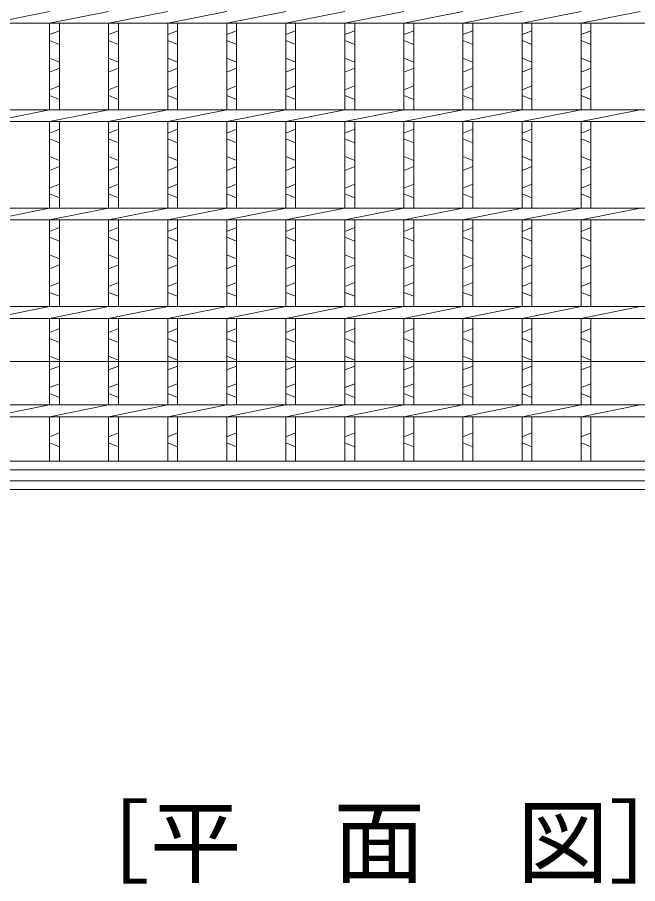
# Model space of a CAD drawing. Units: millimetres, scale not verified. Extents: x 42559 to 133118, y -58351 to -47326.
# Drawn here: x 55276.4 to 55591.5, y -51183.7 to -50743.4 of the extents above; entities that cross this region are included whole.
import ezdxf
from ezdxf.enums import TextEntityAlignment as Align

# ---------------------------------------------------------------- set-up
doc = ezdxf.new("R2010")
doc.units = ezdxf.units.MM
doc.header["$LTSCALE"] = 23
doc.linetypes.add('USER1', pattern=[1.35, 0.75, -0.6])
doc.linetypes.add('USER2', pattern=[3, 2, -1])
for name, color, linetype, lineweight in [('エンボス', 4, 'Continuous', 5), ('グレーチング', 7, 'USER1', 13), ('受枠', 3, 'Continuous', 9), ('文字', 41, 'Continuous', 13), ('本体', 2, 'Continuous', 13)]:
    doc.layers.add(name, color=color, linetype=linetype, lineweight=lineweight)
doc.styles.add('ＭＳ ゴシック', font='')
doc.styles.get('ＭＳ ゴシック').set_extended_font_data('MS Gothic')

msp = doc.modelspace()

# ---------------------------------------------------------------- linework, layer by layer
at = {"layer": 'エンボス'}
for p, q in [((55292.75, -50752.15), (55297.75, -50750.15)), ((55322.75, -50752.15), (55327.75, -50750.15)), ((55352.75, -50752.15), (55357.75, -50750.15)), ((55382.75, -50752.15), (55387.75, -50750.15)), ((55412.75, -50752.15), (55417.75, -50750.15)), ((55442.75, -50752.15), (55447.75, -50750.15)), ((55472.75, -50752.15), (55477.75, -50750.15)), ((55502.75, -50752.15), (55507.75, -50750.15)), ((55532.75, -50752.15), (55537.75, -50750.15)), ((55562.75, -50752.15), (55567.75, -50750.15)), ((55297.75, -50757.15), (55292.75, -50755.15)), ((55327.75, -50757.15), (55322.75, -50755.15)), ((55357.75, -50757.15), (55352.75, -50755.15)), ((55387.75, -50757.15), (55382.75, -50755.15)), ((55417.75, -50757.15), (55412.75, -50755.15)), ((55447.75, -50757.15), (55442.75, -50755.15)), ((55477.75, -50757.15), (55472.75, -50755.15)), ((55507.75, -50757.15), (55502.75, -50755.15)), ((55537.75, -50757.15), (55532.75, -50755.15)), ((55567.75, -50757.15), (55562.75, -50755.15)), ((55292.75, -50764.15), (55297.75, -50766.15)), ((55322.75, -50764.15), (55327.75, -50766.15)), ((55352.75, -50764.15), (55357.75, -50766.15)), ((55382.75, -50764.15), (55387.75, -50766.15)), ((55412.75, -50764.15), (55417.75, -50766.15)), ((55442.75, -50764.15), (55447.75, -50766.15)), ((55472.75, -50764.15), (55477.75, -50766.15)), ((55502.75, -50764.15), (55507.75, -50766.15)), ((55532.75, -50764.15), (55537.75, -50766.15)), ((55562.75, -50764.15), (55567.75, -50766.15)), ((55297.75, -50769.15), (55292.75, -50771.15)), ((55327.75, -50769.15), (55322.75, -50771.15)), ((55357.75, -50769.15), (55352.75, -50771.15)), ((55387.75, -50769.15), (55382.75, -50771.15)), ((55417.75, -50769.15), (55412.75, -50771.15)), ((55447.75, -50769.15), (55442.75, -50771.15)), ((55477.75, -50769.15), (55472.75, -50771.15)), ((55507.75, -50769.15), (55502.75, -50771.15)), ((55537.75, -50769.15), (55532.75, -50771.15)), ((55567.75, -50769.15), (55562.75, -50771.15)), ((55292.75, -50780.15), (55297.75, -50778.15)), ((55322.75, -50780.15), (55327.75, -50778.15)), ((55352.75, -50780.15), (55357.75, -50778.15)), ((55382.75, -50780.15), (55387.75, -50778.15)), ((55412.75, -50780.15), (55417.75, -50778.15)), ((55442.75, -50780.15), (55447.75, -50778.15)), ((55472.75, -50780.15), (55477.75, -50778.15)), ((55502.75, -50780.15), (55507.75, -50778.15)), ((55532.75, -50780.15), (55537.75, -50778.15)), ((55562.75, -50780.15), (55567.75, -50778.15)), ((55297.75, -50785.15), (55292.75, -50783.15)), ((55327.75, -50785.15), (55322.75, -50783.15)), ((55357.75, -50785.15), (55352.75, -50783.15)), ((55387.75, -50785.15), (55382.75, -50783.15)), ((55417.75, -50785.15), (55412.75, -50783.15)), ((55447.75, -50785.15), (55442.75, -50783.15)), ((55477.75, -50785.15), (55472.75, -50783.15)), ((55507.75, -50785.15), (55502.75, -50783.15)), ((55537.75, -50785.15), (55532.75, -50783.15)), ((55567.75, -50785.15), (55562.75, -50783.15)), ((55292.75, -50802.15), (55297.75, -50800.15)), ((55322.75, -50802.15), (55327.75, -50800.15)), ((55352.75, -50802.15), (55357.75, -50800.15)), ((55382.75, -50802.15), (55387.75, -50800.15)), ((55412.75, -50802.15), (55417.75, -50800.15)), ((55442.75, -50802.15), (55447.75, -50800.15)), ((55472.75, -50802.15), (55477.75, -50800.15)), ((55502.75, -50802.15), (55507.75, -50800.15)), ((55532.75, -50802.15), (55537.75, -50800.15)), ((55562.75, -50802.15), (55567.75, -50800.15)), ((55297.75, -50807.15), (55292.75, -50805.15)), ((55327.75, -50807.15), (55322.75, -50805.15)), ((55357.75, -50807.15), (55352.75, -50805.15)), ((55387.75, -50807.15), (55382.75, -50805.15)), ((55417.75, -50807.15), (55412.75, -50805.15)), ((55447.75, -50807.15), (55442.75, -50805.15)), ((55477.75, -50807.15), (55472.75, -50805.15)), ((55507.75, -50807.15), (55502.75, -50805.15)), ((55537.75, -50807.15), (55532.75, -50805.15)), ((55567.75, -50807.15), (55562.75, -50805.15)), ((55292.75, -50814.15), (55297.75, -50816.15)), ((55322.75, -50814.15), (55327.75, -50816.15)), ((55352.75, -50814.15), (55357.75, -50816.15)), ((55382.75, -50814.15), (55387.75, -50816.15)), ((55412.75, -50814.15), (55417.75, -50816.15)), ((55442.75, -50814.15), (55447.75, -50816.15)), ((55472.75, -50814.15), (55477.75, -50816.15)), ((55502.75, -50814.15), (55507.75, -50816.15)), ((55532.75, -50814.15), (55537.75, -50816.15)), ((55562.75, -50814.15), (55567.75, -50816.15)), ((55297.75, -50819.15), (55292.75, -50821.15)), ((55327.75, -50819.15), (55322.75, -50821.15)), ((55357.75, -50819.15), (55352.75, -50821.15)), ((55387.75, -50819.15), (55382.75, -50821.15)), ((55417.75, -50819.15), (55412.75, -50821.15)), ((55447.75, -50819.15), (55442.75, -50821.15)), ((55477.75, -50819.15), (55472.75, -50821.15)), ((55507.75, -50819.15), (55502.75, -50821.15)), ((55537.75, -50819.15), (55532.75, -50821.15)), ((55567.75, -50819.15), (55562.75, -50821.15)), ((55292.75, -50830.15), (55297.75, -50828.15)), ((55322.75, -50830.15), (55327.75, -50828.15)), ((55352.75, -50830.15), (55357.75, -50828.15)), ((55382.75, -50830.15), (55387.75, -50828.15)), ((55412.75, -50830.15), (55417.75, -50828.15)), ((55442.75, -50830.15), (55447.75, -50828.15)), ((55472.75, -50830.15), (55477.75, -50828.15)), ((55502.75, -50830.15), (55507.75, -50828.15)), ((55532.75, -50830.15), (55537.75, -50828.15)), ((55562.75, -50830.15), (55567.75, -50828.15)), ((55297.75, -50835.15), (55292.75, -50833.15)), ((55327.75, -50835.15), (55322.75, -50833.15)), ((55357.75, -50835.15), (55352.75, -50833.15)), ((55387.75, -50835.15), (55382.75, -50833.15)), ((55417.75, -50835.15), (55412.75, -50833.15)), ((55447.75, -50835.15), (55442.75, -50833.15)), ((55477.75, -50835.15), (55472.75, -50833.15)), ((55507.75, -50835.15), (55502.75, -50833.15)), ((55537.75, -50835.15), (55532.75, -50833.15)), ((55567.75, -50835.15), (55562.75, -50833.15)), ((55292.75, -50852.15), (55297.75, -50850.15)), ((55322.75, -50852.15), (55327.75, -50850.15)), ((55352.75, -50852.15), (55357.75, -50850.15)), ((55382.75, -50852.15), (55387.75, -50850.15)), ((55412.75, -50852.15), (55417.75, -50850.15)), ((55442.75, -50852.15), (55447.75, -50850.15)), ((55472.75, -50852.15), (55477.75, -50850.15)), ((55502.75, -50852.15), (55507.75, -50850.15)), ((55532.75, -50852.15), (55537.75, -50850.15)), ((55562.75, -50852.15), (55567.75, -50850.15)), ((55297.75, -50857.15), (55292.75, -50855.15)), ((55327.75, -50857.15), (55322.75, -50855.15)), ((55357.75, -50857.15), (55352.75, -50855.15)), ((55387.75, -50857.15), (55382.75, -50855.15)), ((55417.75, -50857.15), (55412.75, -50855.15)), ((55447.75, -50857.15), (55442.75, -50855.15)), ((55477.75, -50857.15), (55472.75, -50855.15)), ((55507.75, -50857.15), (55502.75, -50855.15)), ((55537.75, -50857.15), (55532.75, -50855.15)), ((55567.75, -50857.15), (55562.75, -50855.15)), ((55292.75, -50864.15), (55297.75, -50866.15)), ((55322.75, -50864.15), (55327.75, -50866.15)), ((55352.75, -50864.15), (55357.75, -50866.15)), ((55382.75, -50864.15), (55387.75, -50866.15)), ((55412.75, -50864.15), (55417.75, -50866.15)), ((55442.75, -50864.15), (55447.75, -50866.15)), ((55472.75, -50864.15), (55477.75, -50866.15)), ((55502.75, -50864.15), (55507.75, -50866.15)), ((55532.75, -50864.15), (55537.75, -50866.15)), ((55562.75, -50864.15), (55567.75, -50866.15)), ((55297.75, -50869.15), (55292.75, -50871.15)), ((55327.75, -50869.15), (55322.75, -50871.15)), ((55357.75, -50869.15), (55352.75, -50871.15)), ((55387.75, -50869.15), (55382.75, -50871.15)), ((55417.75, -50869.15), (55412.75, -50871.15)), ((55447.75, -50869.15), (55442.75, -50871.15)), ((55477.75, -50869.15), (55472.75, -50871.15)), ((55507.75, -50869.15), (55502.75, -50871.15)), ((55537.75, -50869.15), (55532.75, -50871.15)), ((55567.75, -50869.15), (55562.75, -50871.15)), ((55292.75, -50880.15), (55297.75, -50878.15)), ((55322.75, -50880.15), (55327.75, -50878.15)), ((55352.75, -50880.15), (55357.75, -50878.15)), ((55382.75, -50880.15), (55387.75, -50878.15)), ((55412.75, -50880.15), (55417.75, -50878.15)), ((55442.75, -50880.15), (55447.75, -50878.15)), ((55472.75, -50880.15), (55477.75, -50878.15)), ((55502.75, -50880.15), (55507.75, -50878.15)), ((55532.75, -50880.15), (55537.75, -50878.15)), ((55562.75, -50880.15), (55567.75, -50878.15)), ((55297.75, -50885.15), (55292.75, -50883.15)), ((55327.75, -50885.15), (55322.75, -50883.15)), ((55357.75, -50885.15), (55352.75, -50883.15)), ((55387.75, -50885.15), (55382.75, -50883.15)), ((55417.75, -50885.15), (55412.75, -50883.15)), ((55447.75, -50885.15), (55442.75, -50883.15)), ((55477.75, -50885.15), (55472.75, -50883.15)), ((55507.75, -50885.15), (55502.75, -50883.15)), ((55537.75, -50885.15), (55532.75, -50883.15)), ((55567.75, -50885.15), (55562.75, -50883.15)), ((55297.75, -50901.57), (55292.75, -50903.57)), ((55327.75, -50901.57), (55322.75, -50903.57)), ((55357.75, -50901.57), (55352.75, -50903.57)), ((55387.75, -50901.57), (55382.75, -50903.57)), ((55417.75, -50901.57), (55412.75, -50903.57)), ((55447.75, -50901.57), (55442.75, -50903.57)), ((55477.75, -50901.57), (55472.75, -50903.57)), ((55507.75, -50901.57), (55502.75, -50903.57)), ((55537.75, -50901.57), (55532.75, -50903.57)), ((55567.75, -50901.57), (55562.75, -50903.57)), ((55292.75, -50906.57), (55297.75, -50908.57)), ((55322.75, -50906.57), (55327.75, -50908.57)), ((55352.75, -50906.57), (55357.75, -50908.57)), ((55382.75, -50906.57), (55387.75, -50908.57)), ((55412.75, -50906.57), (55417.75, -50908.57)), ((55442.75, -50906.57), (55447.75, -50908.57)), ((55472.75, -50906.57), (55477.75, -50908.57)), ((55502.75, -50906.57), (55507.75, -50908.57)), ((55532.75, -50906.57), (55537.75, -50908.57)), ((55562.75, -50906.57), (55567.75, -50908.57)), ((55297.75, -50917.57), (55292.75, -50915.57)), ((55327.75, -50917.57), (55322.75, -50915.57)), ((55357.75, -50917.57), (55352.75, -50915.57)), ((55387.75, -50917.57), (55382.75, -50915.57)), ((55417.75, -50917.57), (55412.75, -50915.57)), ((55447.75, -50917.57), (55442.75, -50915.57)), ((55477.75, -50917.57), (55472.75, -50915.57)), ((55507.75, -50917.57), (55502.75, -50915.57)), ((55537.75, -50917.57), (55532.75, -50915.57)), ((55567.75, -50917.57), (55562.75, -50915.57)), ((55292.75, -50922.57), (55297.75, -50920.57)), ((55322.75, -50922.57), (55327.75, -50920.57)), ((55352.75, -50922.57), (55357.75, -50920.57)), ((55382.75, -50922.57), (55387.75, -50920.57)), ((55412.75, -50922.57), (55417.75, -50920.57)), ((55442.75, -50922.57), (55447.75, -50920.57)), ((55472.75, -50922.57), (55477.75, -50920.57)), ((55502.75, -50922.57), (55507.75, -50920.57)), ((55532.75, -50922.57), (55537.75, -50920.57)), ((55562.75, -50922.57), (55567.75, -50920.57)), ((55297.75, -50929.57), (55292.75, -50931.57)), ((55327.75, -50929.57), (55322.75, -50931.57)), ((55357.75, -50929.57), (55352.75, -50931.57)), ((55387.75, -50929.57), (55382.75, -50931.57)), ((55417.75, -50929.57), (55412.75, -50931.57)), ((55447.75, -50929.57), (55442.75, -50931.57)), ((55477.75, -50929.57), (55472.75, -50931.57)), ((55507.75, -50929.57), (55502.75, -50931.57)), ((55537.75, -50929.57), (55532.75, -50931.57)), ((55567.75, -50929.57), (55562.75, -50931.57)), ((55292.75, -50934.57), (55297.75, -50936.57)), ((55322.75, -50934.57), (55327.75, -50936.57)), ((55352.75, -50934.57), (55357.75, -50936.57)), ((55382.75, -50934.57), (55387.75, -50936.57)), ((55412.75, -50934.57), (55417.75, -50936.57)), ((55442.75, -50934.57), (55447.75, -50936.57)), ((55472.75, -50934.57), (55477.75, -50936.57)), ((55502.75, -50934.57), (55507.75, -50936.57)), ((55532.75, -50934.57), (55537.75, -50936.57)), ((55562.75, -50934.57), (55567.75, -50936.57)), ((55297.75, -50954.57), (55292.75, -50956.57)), ((55327.75, -50954.57), (55322.75, -50956.57)), ((55357.75, -50954.57), (55352.75, -50956.57)), ((55387.75, -50954.57), (55382.75, -50956.57)), ((55417.75, -50954.57), (55412.75, -50956.57)), ((55447.75, -50954.57), (55442.75, -50956.57)), ((55477.75, -50954.57), (55472.75, -50956.57)), ((55507.75, -50954.57), (55502.75, -50956.57)), ((55537.75, -50954.57), (55532.75, -50956.57)), ((55567.75, -50954.57), (55562.75, -50956.57)), ((55292.75, -50959.57), (55297.75, -50961.57)), ((55322.75, -50959.57), (55327.75, -50961.57)), ((55352.75, -50959.57), (55357.75, -50961.57)), ((55382.75, -50959.57), (55387.75, -50961.57)), ((55412.75, -50959.57), (55417.75, -50961.57)), ((55442.75, -50959.57), (55447.75, -50961.57)), ((55472.75, -50959.57), (55477.75, -50961.57)), ((55502.75, -50959.57), (55507.75, -50961.57)), ((55532.75, -50959.57), (55537.75, -50961.57)), ((55562.75, -50959.57), (55567.75, -50961.57))]:
    msp.add_line(p, q, dxfattribs=at)
at = {"layer": 'グレーチング', "linetype": 'Continuous', "lineweight": 9}
for p, q in [((55262.75, -50746.36), (55292.75, -50740.36)), ((55292.75, -50746.36), (55322.75, -50740.36)), ((55322.75, -50746.36), (55352.75, -50740.36)), ((55352.75, -50746.36), (55382.75, -50740.36)), ((55382.75, -50746.36), (55412.75, -50740.36)), ((55412.75, -50746.36), (55442.75, -50740.36)), ((55442.75, -50746.36), (55472.75, -50740.36)), ((55472.75, -50746.36), (55502.75, -50740.36)), ((55502.75, -50746.36), (55532.75, -50740.36)), ((55532.75, -50746.36), (55562.75, -50740.36)), ((55562.75, -50746.36), (55592.75, -50740.36)), ((54969.75, -50746.36), (55950.75, -50746.36)), ((55292.75, -50746.36), (55292.75, -50790.36)), ((55297.75, -50746.36), (55297.75, -50790.36)), ((55322.75, -50746.36), (55322.75, -50790.36)), ((55327.75, -50746.36), (55327.75, -50790.36)), ((55352.75, -50746.36), (55352.75, -50790.36)), ((55357.75, -50746.36), (55357.75, -50790.36)), ((55382.75, -50746.36), (55382.75, -50790.36)), ((55387.75, -50746.36), (55387.75, -50790.36)), ((55412.75, -50746.36), (55412.75, -50790.36)), ((55417.75, -50746.36), (55417.75, -50790.36)), ((55442.75, -50746.36), (55442.75, -50790.36)), ((55447.75, -50746.36), (55447.75, -50790.36)), ((55472.75, -50746.36), (55472.75, -50790.36)), ((55477.75, -50746.36), (55477.75, -50790.36)), ((55502.75, -50746.36), (55502.75, -50790.36)), ((55507.75, -50746.36), (55507.75, -50790.36)), ((55532.75, -50746.36), (55532.75, -50790.36)), ((55537.75, -50746.36), (55537.75, -50790.36)), ((55562.75, -50746.36), (55562.75, -50790.36)), ((55567.75, -50746.36), (55567.75, -50790.36)), ((54969.75, -50790.36), (55950.75, -50790.36)), ((55262.75, -50796.36), (55292.75, -50790.36)), ((55292.75, -50796.36), (55322.75, -50790.36)), ((55322.75, -50796.36), (55352.75, -50790.36)), ((55352.75, -50796.36), (55382.75, -50790.36)), ((55382.75, -50796.36), (55412.75, -50790.36)), ((55412.75, -50796.36), (55442.75, -50790.36)), ((55442.75, -50796.36), (55472.75, -50790.36)), ((55472.75, -50796.36), (55502.75, -50790.36)), ((55502.75, -50796.36), (55532.75, -50790.36)), ((55532.75, -50796.36), (55562.75, -50790.36)), ((55562.75, -50796.36), (55592.75, -50790.36)), ((54969.75, -50796.36), (55950.75, -50796.36)), ((55292.75, -50796.36), (55292.75, -50840.36)), ((55297.75, -50796.36), (55297.75, -50840.36)), ((55322.75, -50796.36), (55322.75, -50840.36)), ((55327.75, -50796.36), (55327.75, -50840.36)), ((55352.75, -50796.36), (55352.75, -50840.36)), ((55357.75, -50796.36), (55357.75, -50840.36)), ((55382.75, -50796.36), (55382.75, -50840.36)), ((55387.75, -50796.36), (55387.75, -50840.36)), ((55412.75, -50796.36), (55412.75, -50840.36)), ((55417.75, -50796.36), (55417.75, -50840.36)), ((55442.75, -50796.36), (55442.75, -50840.36)), ((55447.75, -50796.36), (55447.75, -50840.36)), ((55472.75, -50796.36), (55472.75, -50840.36)), ((55477.75, -50796.36), (55477.75, -50840.36)), ((55502.75, -50796.36), (55502.75, -50840.36)), ((55507.75, -50796.36), (55507.75, -50840.36)), ((55532.75, -50796.36), (55532.75, -50840.36)), ((55537.75, -50796.36), (55537.75, -50840.36)), ((55562.75, -50796.36), (55562.75, -50840.36)), ((55567.75, -50796.36), (55567.75, -50840.36)), ((54969.75, -50840.36), (55950.75, -50840.36)), ((55262.75, -50846.36), (55292.75, -50840.36)), ((55292.75, -50846.36), (55322.75, -50840.36)), ((55322.75, -50846.36), (55352.75, -50840.36)), ((55352.75, -50846.36), (55382.75, -50840.36)), ((55382.75, -50846.36), (55412.75, -50840.36)), ((55412.75, -50846.36), (55442.75, -50840.36)), ((55442.75, -50846.36), (55472.75, -50840.36)), ((55472.75, -50846.36), (55502.75, -50840.36)), ((55502.75, -50846.36), (55532.75, -50840.36)), ((55532.75, -50846.36), (55562.75, -50840.36)), ((55562.75, -50846.36), (55592.75, -50840.36)), ((54969.75, -50846.36), (55950.75, -50846.36)), ((55292.75, -50846.36), (55292.75, -50890.36)), ((55297.75, -50846.36), (55297.75, -50890.36)), ((55322.75, -50846.36), (55322.75, -50890.36)), ((55327.75, -50846.36), (55327.75, -50890.36)), ((55352.75, -50846.36), (55352.75, -50890.36)), ((55357.75, -50846.36), (55357.75, -50890.36)), ((55382.75, -50846.36), (55382.75, -50890.36)), ((55387.75, -50846.36), (55387.75, -50890.36)), ((55412.75, -50846.36), (55412.75, -50890.36)), ((55417.75, -50846.36), (55417.75, -50890.36)), ((55442.75, -50846.36), (55442.75, -50890.36)), ((55447.75, -50846.36), (55447.75, -50890.36)), ((55472.75, -50846.36), (55472.75, -50890.36)), ((55477.75, -50846.36), (55477.75, -50890.36)), ((55502.75, -50846.36), (55502.75, -50890.36)), ((55507.75, -50846.36), (55507.75, -50890.36)), ((55532.75, -50846.36), (55532.75, -50890.36)), ((55537.75, -50846.36), (55537.75, -50890.36)), ((55562.75, -50846.36), (55562.75, -50890.36)), ((55567.75, -50846.36), (55567.75, -50890.36)), ((54969.75, -50890.36), (55950.75, -50890.36)), ((55262.75, -50896.36), (55292.75, -50890.36)), ((55292.75, -50896.36), (55322.75, -50890.36)), ((55322.75, -50896.36), (55352.75, -50890.36)), ((55352.75, -50896.36), (55382.75, -50890.36)), ((55382.75, -50896.36), (55412.75, -50890.36)), ((55412.75, -50896.36), (55442.75, -50890.36)), ((55442.75, -50896.36), (55472.75, -50890.36)), ((55472.75, -50896.36), (55502.75, -50890.36)), ((55502.75, -50896.36), (55532.75, -50890.36)), ((55532.75, -50896.36), (55562.75, -50890.36)), ((55562.75, -50896.36), (55592.75, -50890.36)), ((54969.75, -50896.36), (55950.75, -50896.36)), ((55292.75, -50940.36), (55292.75, -50896.36)), ((55297.75, -50940.36), (55297.75, -50896.36)), ((55322.75, -50940.36), (55322.75, -50896.36)), ((55327.75, -50940.36), (55327.75, -50896.36)), ((55352.75, -50940.36), (55352.75, -50896.36)), ((55357.75, -50940.36), (55357.75, -50896.36)), ((55382.75, -50940.36), (55382.75, -50896.36)), ((55387.75, -50940.36), (55387.75, -50896.36)), ((55412.75, -50940.36), (55412.75, -50896.36)), ((55417.75, -50940.36), (55417.75, -50896.36)), ((55442.75, -50940.36), (55442.75, -50896.36)), ((55447.75, -50940.36), (55447.75, -50896.36)), ((55472.75, -50940.36), (55472.75, -50896.36)), ((55477.75, -50940.36), (55477.75, -50896.36)), ((55502.75, -50940.36), (55502.75, -50896.36)), ((55507.75, -50940.36), (55507.75, -50896.36)), ((55532.75, -50940.36), (55532.75, -50896.36)), ((55537.75, -50940.36), (55537.75, -50896.36)), ((55562.75, -50940.36), (55562.75, -50896.36)), ((55567.75, -50940.36), (55567.75, -50896.36)), ((54969.75, -50940.36), (55950.75, -50940.36)), ((55262.75, -50946.36), (55292.75, -50940.36)), ((55292.75, -50946.36), (55322.75, -50940.36)), ((55322.75, -50946.36), (55352.75, -50940.36)), ((55352.75, -50946.36), (55382.75, -50940.36)), ((55382.75, -50946.36), (55412.75, -50940.36)), ((55412.75, -50946.36), (55442.75, -50940.36)), ((55442.75, -50946.36), (55472.75, -50940.36)), ((55472.75, -50946.36), (55502.75, -50940.36)), ((55502.75, -50946.36), (55532.75, -50940.36)), ((55532.75, -50946.36), (55562.75, -50940.36)), ((55562.75, -50946.36), (55592.75, -50940.36)), ((54969.75, -50946.36), (55950.75, -50946.36)), ((55292.75, -50968.86), (55292.75, -50946.36)), ((55297.75, -50968.86), (55297.75, -50946.36)), ((55322.75, -50968.86), (55322.75, -50946.36)), ((55327.75, -50968.86), (55327.75, -50946.36)), ((55352.75, -50968.86), (55352.75, -50946.36)), ((55357.75, -50968.86), (55357.75, -50946.36)), ((55382.75, -50968.86), (55382.75, -50946.36)), ((55387.75, -50968.86), (55387.75, -50946.36)), ((55412.75, -50968.86), (55412.75, -50946.36)), ((55417.75, -50968.86), (55417.75, -50946.36)), ((55442.75, -50968.86), (55442.75, -50946.36)), ((55447.75, -50968.86), (55447.75, -50946.36)), ((55472.75, -50968.86), (55472.75, -50946.36)), ((55477.75, -50968.86), (55477.75, -50946.36)), ((55502.75, -50968.86), (55502.75, -50946.36)), ((55507.75, -50968.86), (55507.75, -50946.36)), ((55532.75, -50968.86), (55532.75, -50946.36)), ((55537.75, -50968.86), (55537.75, -50946.36)), ((55562.75, -50968.86), (55562.75, -50946.36)), ((55567.75, -50968.86), (55567.75, -50946.36)), ((54969.75, -50968.86), (55950.75, -50968.86)), ((54969.75, -50973.36), (55950.75, -50973.36))]:
    msp.add_line(p, q, dxfattribs=at)
at = {"layer": '受枠'}
for p, q in [((55954.75, -50918.36), (54965.75, -50918.36)), ((55954.75, -50978.86), (54965.75, -50978.86)), ((55959.25, -50983.36), (54961.25, -50983.36))]:
    msp.add_line(p, q, dxfattribs=at)
at = {"layer": '本体', "linetype": 'USER2', "lineweight": 9}
msp.add_line((54961.25, -50918.36), (55959.25, -50918.36), dxfattribs=at)
at = {"layer": '本体'}
msp.add_line((54961.25, -50983.36), (55959.25, -50983.36), dxfattribs=at)

# ---------------------------------------------------------------- texts
at = {"layer": '文字', "style": 'ＭＳ ゴシック'}
msp.add_text('［平\u3000面\u3000図］', height=34.18, dxfattribs=at).set_placement((55460.25, -51189.91), align=Align.BOTTOM_CENTER)

doc.saveas('drawing.dxf')
